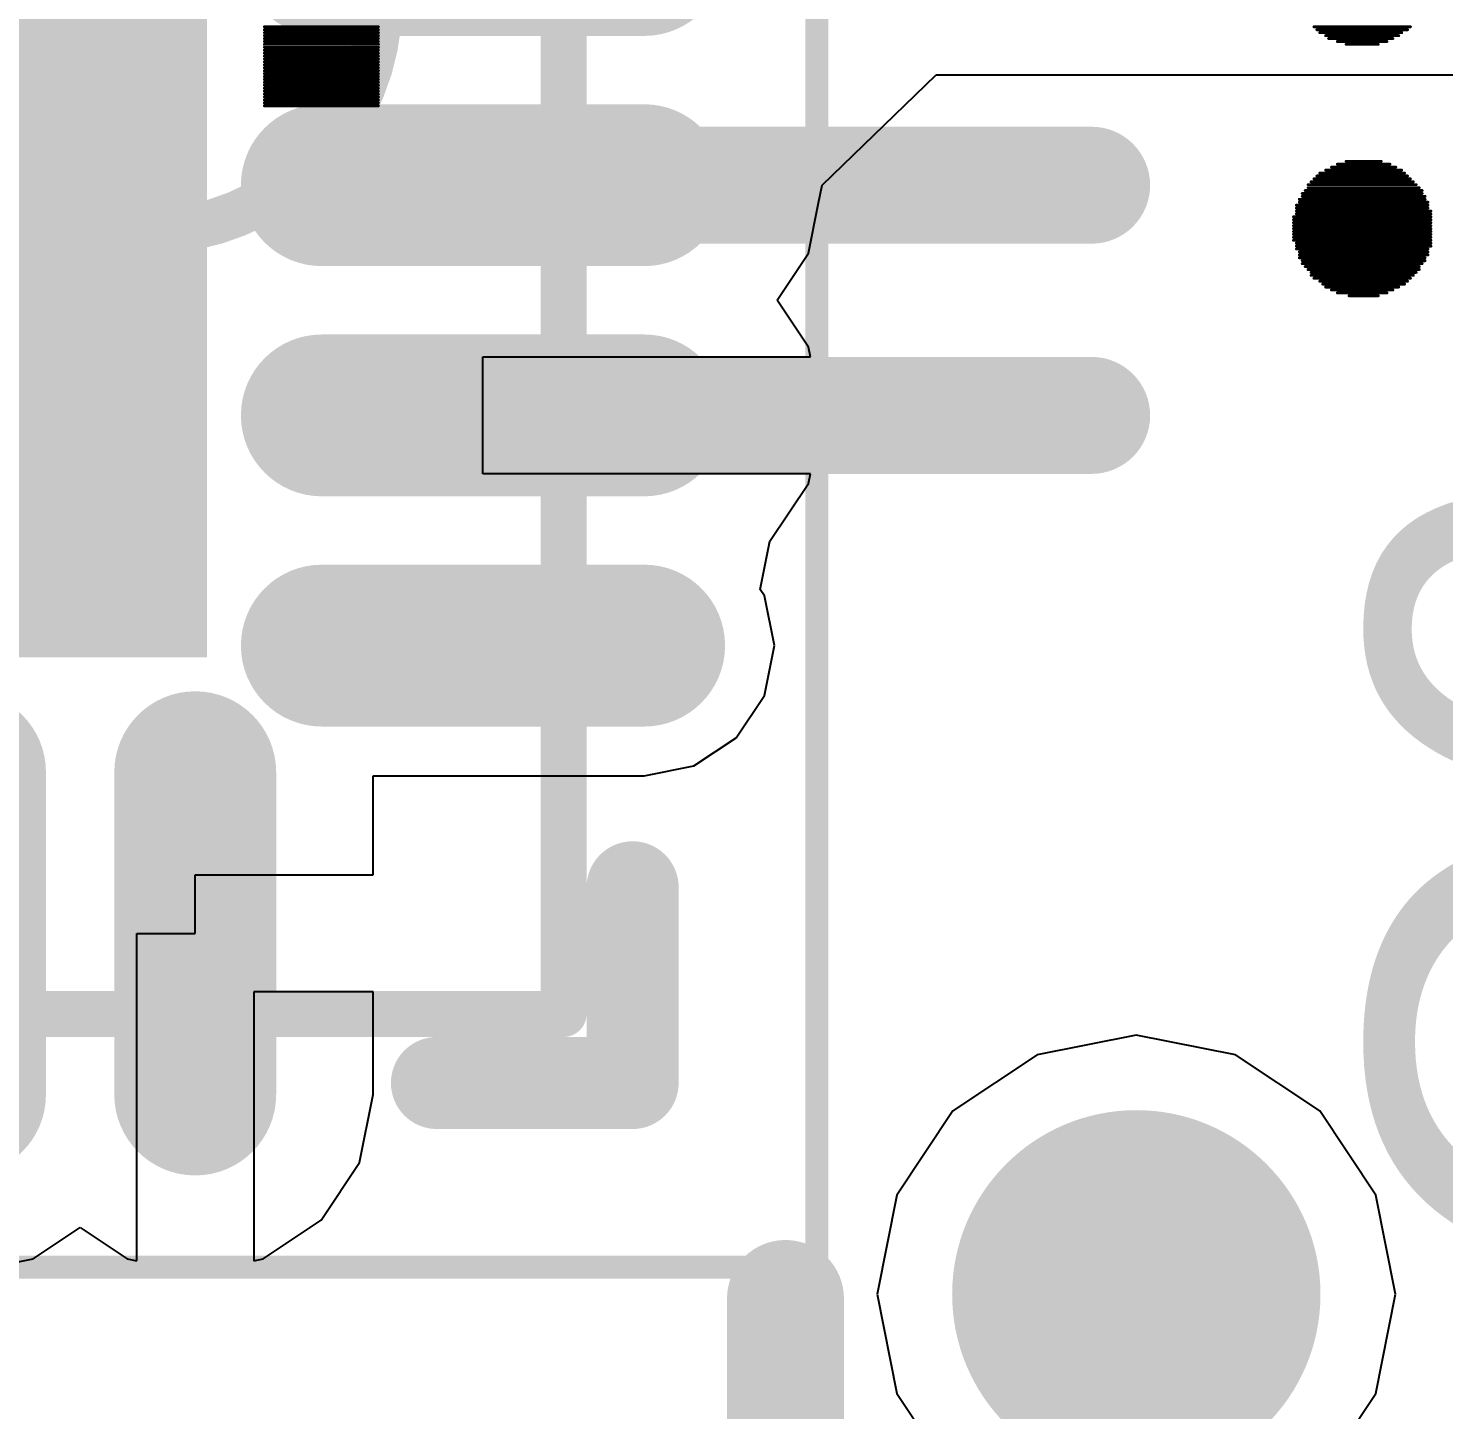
# Model space of a CAD drawing. Header units: inches. Extents: x 0 to 5455, y -5 to 5444.
# Drawn here: x 13.595 to 16.67, y 27.435 to 30.436 of the extents above; entities that cross this region are included whole.
import ezdxf

# ---------------------------------------------------------------- set-up
doc = ezdxf.new("R2010")
doc.units = ezdxf.units.IN
for name, color, linetype in [('Bottom Layer', 5, 'Continuous'), ('Bottom Overlay', 54, 'Continuous'), ('PCBD Notes', 76, 'Continuous'), ('Top 3D Body', 56, 'Continuous'), ('Top Courtyard', 56, 'Continuous'), ('Top Layer', 1, 'Continuous'), ('Top Overlay', 2, 'Continuous'), ('Top Paste', 8, 'Continuous'), ('Top Solder', 216, 'Continuous'), ('Via Holes', 16, 'Continuous')]:
    doc.layers.add(name, color=color, linetype=linetype)
doc.styles.add('Arial', font='', dxfattribs={"height": 0.2})
doc.styles.get('Arial').set_extended_font_data('Arial')

# ---------------------------------------------------------------- blocks, each defined once
blk = doc.blocks.new('FIDUCIAL_IPC_7351A_31')
at = {"layer": 'PCBD Notes'}
blk.add_lwpolyline([(5, 0, 0.254, 0.254, 1), (-5, 0, 0.254, 0.254, 1)], format="xyseb", close=True, dxfattribs=at)
blk = doc.blocks.new('5394DE47_A0E8_4329_8464_7791B7C19310_33')
at = {"layer": 'Bottom Overlay'}
for points in [[(5.4371, -0.9242, 0.00635, 0.00635, 0), (5.2593, -0.9242, 0.00635, 0.00635, 0)], [(5.4308, -0.9178, 0.00635, 0.00635, 0), (5.272, -0.9178, 0.00635, 0.00635, 0)], [(5.4181, -0.9115, 0.00635, 0.00635, 0), (5.2847, -0.9115, 0.00635, 0.00635, 0)], [(5.4054, -0.9051, 0.00635, 0.00635, 0), (5.2974, -0.9051, 0.00635, 0.00635, 0)], [(5.38, -0.8988, 0.00635, 0.00635, 0), (5.3165, -0.8988, 0.00635, 0.00635, 0)], [(5.4689, -0.9559, 0.00635, 0.00635, 0), (5.2276, -0.9559, 0.00635, 0.00635, 0)], [(5.4625, -0.9496, 0.00635, 0.00635, 0), (5.2339, -0.9496, 0.00635, 0.00635, 0)], [(5.4625, -0.9432, 0.00635, 0.00635, 0), (5.2403, -0.9432, 0.00635, 0.00635, 0)], [(5.4562, -0.9369, 0.00635, 0.00635, 0), (5.2466, -0.9369, 0.00635, 0.00635, 0)], [(5.4435, -0.9305, 0.00635, 0.00635, 0), (5.253, -0.9305, 0.00635, 0.00635, 0)], [(5.4816, -0.975, 0.00635, 0.00635, 0), (5.2149, -0.975, 0.00635, 0.00635, 0)], [(5.4879, -0.9813, 0.00635, 0.00635, 0), (5.2149, -0.9813, 0.00635, 0.00635, 0)], [(5.4816, -0.9686, 0.00635, 0.00635, 0), (5.2212, -0.9686, 0.00635, 0.00635, 0)], [(5.4752, -0.9623, 0.00635, 0.00635, 0), (5.2276, -0.9623, 0.00635, 0.00635, 0)], [(5.4943, -1.0067, 0.00635, 0.00635, 0), (5.2022, -1.0067, 0.00635, 0.00635, 0)], [(5.4943, -1.0131, 0.00635, 0.00635, 0), (5.2022, -1.0131, 0.00635, 0.00635, 0)], [(5.4879, -0.9877, 0.00635, 0.00635, 0), (5.2085, -0.9877, 0.00635, 0.00635, 0)], [(5.4879, -0.994, 0.00635, 0.00635, 0), (5.2085, -0.994, 0.00635, 0.00635, 0)], [(5.4943, -1.0004, 0.00635, 0.00635, 0), (5.2085, -1.0004, 0.00635, 0.00635, 0)], [(5.5006, -1.0194, 0.00635, 0.00635, 0), (5.2022, -1.0194, 0.00635, 0.00635, 0)], [(5.5006, -1.0258, 0.00635, 0.00635, 0), (5.2022, -1.0258, 0.00635, 0.00635, 0)], [(5.5006, -1.0321, 0.00635, 0.00635, 0), (5.2022, -1.0321, 0.00635, 0.00635, 0)], [(5.5006, -1.0385, 0.00635, 0.00635, 0), (5.2022, -1.0385, 0.00635, 0.00635, 0)], [(5.5006, -1.0448, 0.00635, 0.00635, 0), (5.2022, -1.0448, 0.00635, 0.00635, 0)], [(5.5006, -1.0512, 0.00635, 0.00635, 0), (5.2022, -1.0512, 0.00635, 0.00635, 0)], [(5.5006, -1.0575, 0.00635, 0.00635, 0), (5.2022, -1.0575, 0.00635, 0.00635, 0)], [(5.5006, -1.0639, 0.00635, 0.00635, 0), (5.2022, -1.0639, 0.00635, 0.00635, 0)], [(5.5006, -1.0702, 0.00635, 0.00635, 0), (5.2022, -1.0702, 0.00635, 0.00635, 0)], [(5.4943, -1.0766, 0.00635, 0.00635, 0), (5.2022, -1.0766, 0.00635, 0.00635, 0)], [(5.4943, -1.0829, 0.00635, 0.00635, 0), (5.2022, -1.0829, 0.00635, 0.00635, 0)], [(5.4943, -1.0893, 0.00635, 0.00635, 0), (5.2085, -1.0893, 0.00635, 0.00635, 0)], [(5.4943, -1.0956, 0.00635, 0.00635, 0), (5.2085, -1.0956, 0.00635, 0.00635, 0)], [(5.4879, -1.102, 0.00635, 0.00635, 0), (5.2085, -1.102, 0.00635, 0.00635, 0)], [(5.4879, -1.1083, 0.00635, 0.00635, 0), (5.2149, -1.1083, 0.00635, 0.00635, 0)], [(5.4816, -1.1147, 0.00635, 0.00635, 0), (5.2149, -1.1147, 0.00635, 0.00635, 0)], [(5.4816, -1.121, 0.00635, 0.00635, 0), (5.2212, -1.121, 0.00635, 0.00635, 0)], [(5.4752, -1.1274, 0.00635, 0.00635, 0), (5.2212, -1.1274, 0.00635, 0.00635, 0)], [(5.4689, -1.1337, 0.00635, 0.00635, 0), (5.2276, -1.1337, 0.00635, 0.00635, 0)], [(5.4689, -1.1401, 0.00635, 0.00635, 0), (5.2339, -1.1401, 0.00635, 0.00635, 0)], [(5.4625, -1.1464, 0.00635, 0.00635, 0), (5.2403, -1.1464, 0.00635, 0.00635, 0)], [(5.4562, -1.1528, 0.00635, 0.00635, 0), (5.2466, -1.1528, 0.00635, 0.00635, 0)], [(5.4498, -1.1591, 0.00635, 0.00635, 0), (5.253, -1.1591, 0.00635, 0.00635, 0)], [(5.4435, -1.1655, 0.00635, 0.00635, 0), (5.2593, -1.1655, 0.00635, 0.00635, 0)], [(5.4308, -1.1718, 0.00635, 0.00635, 0), (5.2657, -1.1718, 0.00635, 0.00635, 0)], [(5.4181, -1.1782, 0.00635, 0.00635, 0), (5.2784, -1.1782, 0.00635, 0.00635, 0)], [(5.4054, -1.1845, 0.00635, 0.00635, 0), (5.2911, -1.1845, 0.00635, 0.00635, 0)], [(5.3863, -1.1909, 0.00635, 0.00635, 0), (5.3101, -1.1909, 0.00635, 0.00635, 0)], [(7.7358, -1.3115, 0.00635, 0.00635, 0), (7.4882, -1.3115, 0.00635, 0.00635, 0)], [(7.7358, -1.3179, 0.00635, 0.00635, 0), (7.4882, -1.3179, 0.00635, 0.00635, 0)], [(7.7358, -1.3242, 0.00635, 0.00635, 0), (7.4882, -1.3242, 0.00635, 0.00635, 0)], [(7.7358, -1.3306, 0.00635, 0.00635, 0), (7.4882, -1.3306, 0.00635, 0.00635, 0)], [(7.7358, -1.3369, 0.00635, 0.00635, 0), (7.4882, -1.3369, 0.00635, 0.00635, 0)], [(7.7358, -1.3433, 0.00635, 0.00635, 0), (7.4882, -1.3433, 0.00635, 0.00635, 0)], [(7.7358, -1.3496, 0.00635, 0.00635, 0), (7.4882, -1.3496, 0.00635, 0.00635, 0)], [(7.7358, -1.356, 0.00635, 0.00635, 0), (7.4882, -1.356, 0.00635, 0.00635, 0)], [(7.7358, -1.3623, 0.00635, 0.00635, 0), (7.4882, -1.3623, 0.00635, 0.00635, 0)], [(7.7358, -1.3687, 0.00635, 0.00635, 0), (7.4882, -1.3687, 0.00635, 0.00635, 0)], [(7.7358, -1.375, 0.00635, 0.00635, 0), (7.4882, -1.375, 0.00635, 0.00635, 0)], [(7.7358, -1.3814, 0.00635, 0.00635, 0), (7.4882, -1.3814, 0.00635, 0.00635, 0)], [(7.7358, -1.3877, 0.00635, 0.00635, 0), (7.4882, -1.3877, 0.00635, 0.00635, 0)], [(7.7358, -1.3941, 0.00635, 0.00635, 0), (7.4882, -1.3941, 0.00635, 0.00635, 0)], [(7.7358, -1.4004, 0.00635, 0.00635, 0), (7.4882, -1.4004, 0.00635, 0.00635, 0)], [(7.7358, -1.4068, 0.00635, 0.00635, 0), (7.4882, -1.4068, 0.00635, 0.00635, 0)], [(7.7358, -1.4131, 0.00635, 0.00635, 0), (7.4882, -1.4131, 0.00635, 0.00635, 0)], [(5.3863, -1.4449, 0.00635, 0.00635, 0), (5.3165, -1.4449, 0.00635, 0.00635, 0)], [(7.7358, -1.4195, 0.00635, 0.00635, 0), (7.4882, -1.4195, 0.00635, 0.00635, 0)], [(7.7358, -1.4258, 0.00635, 0.00635, 0), (7.4882, -1.4258, 0.00635, 0.00635, 0)], [(7.7358, -1.4322, 0.00635, 0.00635, 0), (7.4882, -1.4322, 0.00635, 0.00635, 0)], [(7.7358, -1.4385, 0.00635, 0.00635, 0), (7.4882, -1.4385, 0.00635, 0.00635, 0)], [(7.7358, -1.4449, 0.00635, 0.00635, 0), (7.4882, -1.4449, 0.00635, 0.00635, 0)], [(5.4498, -1.4766, 0.00635, 0.00635, 0), (5.253, -1.4766, 0.00635, 0.00635, 0)], [(5.4435, -1.4703, 0.00635, 0.00635, 0), (5.2657, -1.4703, 0.00635, 0.00635, 0)], [(5.4308, -1.4639, 0.00635, 0.00635, 0), (5.272, -1.4639, 0.00635, 0.00635, 0)], [(5.4244, -1.4576, 0.00635, 0.00635, 0), (5.2847, -1.4576, 0.00635, 0.00635, 0)], [(5.4054, -1.4512, 0.00635, 0.00635, 0), (5.2974, -1.4512, 0.00635, 0.00635, 0)], [(7.7358, -1.4512, 0.00635, 0.00635, 0), (7.4882, -1.4512, 0.00635, 0.00635, 0)], [(7.7358, -1.4576, 0.00635, 0.00635, 0), (7.4882, -1.4576, 0.00635, 0.00635, 0)], [(7.7358, -1.4639, 0.00635, 0.00635, 0), (7.4882, -1.4639, 0.00635, 0.00635, 0)], [(7.7358, -1.4703, 0.00635, 0.00635, 0), (7.4882, -1.4703, 0.00635, 0.00635, 0)], [(7.7358, -1.4766, 0.00635, 0.00635, 0), (7.4882, -1.4766, 0.00635, 0.00635, 0)], [(5.4562, -1.483, 0.00635, 0.00635, 0), (5.2466, -1.483, 0.00635, 0.00635, 0)], [(7.7358, -1.483, 0.00635, 0.00635, 0), (7.4882, -1.483, 0.00635, 0.00635, 0)]]:
    blk.add_lwpolyline(points, format="xyseb", dxfattribs=at)
for points in [[(5.2578, -0.9242, 0.00317, 0.00317, 1), (5.2609, -0.9242, 0.00317, 0.00317, 1)], [(5.2705, -0.9178, 0.00317, 0.00317, 1), (5.2736, -0.9178, 0.00317, 0.00317, 1)], [(5.2832, -0.9115, 0.00317, 0.00317, 1), (5.2863, -0.9115, 0.00317, 0.00317, 1)], [(5.2959, -0.9051, 0.00317, 0.00317, 1), (5.299, -0.9051, 0.00317, 0.00317, 1)], [(5.3149, -0.8988, 0.00317, 0.00317, 1), (5.3181, -0.8988, 0.00317, 0.00317, 1)], [(5.3784, -0.8988, 0.00317, 0.00317, 1), (5.3816, -0.8988, 0.00317, 0.00317, 1)], [(5.4038, -0.9051, 0.00317, 0.00317, 1), (5.407, -0.9051, 0.00317, 0.00317, 1)], [(5.4165, -0.9115, 0.00317, 0.00317, 1), (5.4197, -0.9115, 0.00317, 0.00317, 1)], [(5.4292, -0.9178, 0.00317, 0.00317, 1), (5.4324, -0.9178, 0.00317, 0.00317, 1)], [(5.4356, -0.9242, 0.00317, 0.00317, 1), (5.4387, -0.9242, 0.00317, 0.00317, 1)], [(5.226, -0.9559, 0.00317, 0.00317, 1), (5.2292, -0.9559, 0.00317, 0.00317, 1)], [(5.2324, -0.9496, 0.00317, 0.00317, 1), (5.2355, -0.9496, 0.00317, 0.00317, 1)], [(5.2387, -0.9432, 0.00317, 0.00317, 1), (5.2419, -0.9432, 0.00317, 0.00317, 1)], [(5.2451, -0.9369, 0.00317, 0.00317, 1), (5.2482, -0.9369, 0.00317, 0.00317, 1)], [(5.2514, -0.9305, 0.00317, 0.00317, 1), (5.2546, -0.9305, 0.00317, 0.00317, 1)], [(5.4419, -0.9305, 0.00317, 0.00317, 1), (5.4451, -0.9305, 0.00317, 0.00317, 1)], [(5.4546, -0.9369, 0.00317, 0.00317, 1), (5.4578, -0.9369, 0.00317, 0.00317, 1)], [(5.461, -0.9432, 0.00317, 0.00317, 1), (5.4641, -0.9432, 0.00317, 0.00317, 1)], [(5.461, -0.9496, 0.00317, 0.00317, 1), (5.4641, -0.9496, 0.00317, 0.00317, 1)], [(5.4673, -0.9559, 0.00317, 0.00317, 1), (5.4705, -0.9559, 0.00317, 0.00317, 1)], [(5.2133, -0.975, 0.00317, 0.00317, 1), (5.2165, -0.975, 0.00317, 0.00317, 1)], [(5.2133, -0.9813, 0.00317, 0.00317, 1), (5.2165, -0.9813, 0.00317, 0.00317, 1)], [(5.2197, -0.9686, 0.00317, 0.00317, 1), (5.2228, -0.9686, 0.00317, 0.00317, 1)], [(5.226, -0.9623, 0.00317, 0.00317, 1), (5.2292, -0.9623, 0.00317, 0.00317, 1)], [(5.4737, -0.9623, 0.00317, 0.00317, 1), (5.4768, -0.9623, 0.00317, 0.00317, 1)], [(5.48, -0.9686, 0.00317, 0.00317, 1), (5.4832, -0.9686, 0.00317, 0.00317, 1)], [(5.48, -0.975, 0.00317, 0.00317, 1), (5.4832, -0.975, 0.00317, 0.00317, 1)], [(5.4864, -0.9813, 0.00317, 0.00317, 1), (5.4895, -0.9813, 0.00317, 0.00317, 1)], [(5.2006, -1.0067, 0.00317, 0.00317, 1), (5.2038, -1.0067, 0.00317, 0.00317, 1)], [(5.2006, -1.0131, 0.00317, 0.00317, 1), (5.2038, -1.0131, 0.00317, 0.00317, 1)], [(5.207, -0.9877, 0.00317, 0.00317, 1), (5.2101, -0.9877, 0.00317, 0.00317, 1)], [(5.207, -0.994, 0.00317, 0.00317, 1), (5.2101, -0.994, 0.00317, 0.00317, 1)], [(5.207, -1.0004, 0.00317, 0.00317, 1), (5.2101, -1.0004, 0.00317, 0.00317, 1)], [(5.4864, -0.9877, 0.00317, 0.00317, 1), (5.4895, -0.9877, 0.00317, 0.00317, 1)], [(5.4864, -0.994, 0.00317, 0.00317, 1), (5.4895, -0.994, 0.00317, 0.00317, 1)], [(5.4927, -1.0004, 0.00317, 0.00317, 1), (5.4959, -1.0004, 0.00317, 0.00317, 1)], [(5.4927, -1.0067, 0.00317, 0.00317, 1), (5.4959, -1.0067, 0.00317, 0.00317, 1)], [(5.4927, -1.0131, 0.00317, 0.00317, 1), (5.4959, -1.0131, 0.00317, 0.00317, 1)], [(5.2006, -1.0194, 0.00317, 0.00317, 1), (5.2038, -1.0194, 0.00317, 0.00317, 1)], [(5.2006, -1.0258, 0.00317, 0.00317, 1), (5.2038, -1.0258, 0.00317, 0.00317, 1)], [(5.2006, -1.0321, 0.00317, 0.00317, 1), (5.2038, -1.0321, 0.00317, 0.00317, 1)], [(5.2006, -1.0385, 0.00317, 0.00317, 1), (5.2038, -1.0385, 0.00317, 0.00317, 1)], [(5.2006, -1.0448, 0.00317, 0.00317, 1), (5.2038, -1.0448, 0.00317, 0.00317, 1)], [(5.4991, -1.0194, 0.00317, 0.00317, 1), (5.5022, -1.0194, 0.00317, 0.00317, 1)], [(5.4991, -1.0258, 0.00317, 0.00317, 1), (5.5022, -1.0258, 0.00317, 0.00317, 1)], [(5.4991, -1.0321, 0.00317, 0.00317, 1), (5.5022, -1.0321, 0.00317, 0.00317, 1)], [(5.4991, -1.0385, 0.00317, 0.00317, 1), (5.5022, -1.0385, 0.00317, 0.00317, 1)], [(5.4991, -1.0448, 0.00317, 0.00317, 1), (5.5022, -1.0448, 0.00317, 0.00317, 1)], [(5.2006, -1.0512, 0.00317, 0.00317, 1), (5.2038, -1.0512, 0.00317, 0.00317, 1)], [(5.2006, -1.0575, 0.00317, 0.00317, 1), (5.2038, -1.0575, 0.00317, 0.00317, 1)], [(5.2006, -1.0639, 0.00317, 0.00317, 1), (5.2038, -1.0639, 0.00317, 0.00317, 1)], [(5.2006, -1.0702, 0.00317, 0.00317, 1), (5.2038, -1.0702, 0.00317, 0.00317, 1)], [(5.2006, -1.0766, 0.00317, 0.00317, 1), (5.2038, -1.0766, 0.00317, 0.00317, 1)], [(5.4927, -1.0766, 0.00317, 0.00317, 1), (5.4959, -1.0766, 0.00317, 0.00317, 1)], [(5.4991, -1.0512, 0.00317, 0.00317, 1), (5.5022, -1.0512, 0.00317, 0.00317, 1)], [(5.4991, -1.0575, 0.00317, 0.00317, 1), (5.5022, -1.0575, 0.00317, 0.00317, 1)], [(5.4991, -1.0639, 0.00317, 0.00317, 1), (5.5022, -1.0639, 0.00317, 0.00317, 1)], [(5.4991, -1.0702, 0.00317, 0.00317, 1), (5.5022, -1.0702, 0.00317, 0.00317, 1)], [(5.2006, -1.0829, 0.00317, 0.00317, 1), (5.2038, -1.0829, 0.00317, 0.00317, 1)], [(5.207, -1.0893, 0.00317, 0.00317, 1), (5.2101, -1.0893, 0.00317, 0.00317, 1)], [(5.207, -1.0956, 0.00317, 0.00317, 1), (5.2101, -1.0956, 0.00317, 0.00317, 1)], [(5.207, -1.102, 0.00317, 0.00317, 1), (5.2101, -1.102, 0.00317, 0.00317, 1)], [(5.2133, -1.1083, 0.00317, 0.00317, 1), (5.2165, -1.1083, 0.00317, 0.00317, 1)], [(5.4864, -1.102, 0.00317, 0.00317, 1), (5.4895, -1.102, 0.00317, 0.00317, 1)], [(5.4864, -1.1083, 0.00317, 0.00317, 1), (5.4895, -1.1083, 0.00317, 0.00317, 1)], [(5.4927, -1.0829, 0.00317, 0.00317, 1), (5.4959, -1.0829, 0.00317, 0.00317, 1)], [(5.4927, -1.0893, 0.00317, 0.00317, 1), (5.4959, -1.0893, 0.00317, 0.00317, 1)], [(5.4927, -1.0956, 0.00317, 0.00317, 1), (5.4959, -1.0956, 0.00317, 0.00317, 1)], [(5.2133, -1.1147, 0.00317, 0.00317, 1), (5.2165, -1.1147, 0.00317, 0.00317, 1)], [(5.2197, -1.121, 0.00317, 0.00317, 1), (5.2228, -1.121, 0.00317, 0.00317, 1)], [(5.2197, -1.1274, 0.00317, 0.00317, 1), (5.2228, -1.1274, 0.00317, 0.00317, 1)], [(5.226, -1.1337, 0.00317, 0.00317, 1), (5.2292, -1.1337, 0.00317, 0.00317, 1)], [(5.2324, -1.1401, 0.00317, 0.00317, 1), (5.2355, -1.1401, 0.00317, 0.00317, 1)], [(5.4673, -1.1337, 0.00317, 0.00317, 1), (5.4705, -1.1337, 0.00317, 0.00317, 1)], [(5.4673, -1.1401, 0.00317, 0.00317, 1), (5.4705, -1.1401, 0.00317, 0.00317, 1)], [(5.4737, -1.1274, 0.00317, 0.00317, 1), (5.4768, -1.1274, 0.00317, 0.00317, 1)], [(5.48, -1.1147, 0.00317, 0.00317, 1), (5.4832, -1.1147, 0.00317, 0.00317, 1)], [(5.48, -1.121, 0.00317, 0.00317, 1), (5.4832, -1.121, 0.00317, 0.00317, 1)], [(5.2387, -1.1464, 0.00317, 0.00317, 1), (5.2419, -1.1464, 0.00317, 0.00317, 1)], [(5.2451, -1.1528, 0.00317, 0.00317, 1), (5.2482, -1.1528, 0.00317, 0.00317, 1)], [(5.2514, -1.1591, 0.00317, 0.00317, 1), (5.2546, -1.1591, 0.00317, 0.00317, 1)], [(5.2578, -1.1655, 0.00317, 0.00317, 1), (5.2609, -1.1655, 0.00317, 0.00317, 1)], [(5.4419, -1.1655, 0.00317, 0.00317, 1), (5.4451, -1.1655, 0.00317, 0.00317, 1)], [(5.4483, -1.1591, 0.00317, 0.00317, 1), (5.4514, -1.1591, 0.00317, 0.00317, 1)], [(5.4546, -1.1528, 0.00317, 0.00317, 1), (5.4578, -1.1528, 0.00317, 0.00317, 1)], [(5.461, -1.1464, 0.00317, 0.00317, 1), (5.4641, -1.1464, 0.00317, 0.00317, 1)], [(5.2641, -1.1718, 0.00317, 0.00317, 1), (5.2673, -1.1718, 0.00317, 0.00317, 1)], [(5.2768, -1.1782, 0.00317, 0.00317, 1), (5.28, -1.1782, 0.00317, 0.00317, 1)], [(5.2895, -1.1845, 0.00317, 0.00317, 1), (5.2927, -1.1845, 0.00317, 0.00317, 1)], [(5.3086, -1.1909, 0.00317, 0.00317, 1), (5.3117, -1.1909, 0.00317, 0.00317, 1)], [(5.3848, -1.1909, 0.00317, 0.00317, 1), (5.3879, -1.1909, 0.00317, 0.00317, 1)], [(5.4038, -1.1845, 0.00317, 0.00317, 1), (5.407, -1.1845, 0.00317, 0.00317, 1)], [(5.4165, -1.1782, 0.00317, 0.00317, 1), (5.4197, -1.1782, 0.00317, 0.00317, 1)], [(5.4292, -1.1718, 0.00317, 0.00317, 1), (5.4324, -1.1718, 0.00317, 0.00317, 1)], [(7.4866, -1.3115, 0.00317, 0.00317, 1), (7.4898, -1.3115, 0.00317, 0.00317, 1)], [(7.4866, -1.3179, 0.00317, 0.00317, 1), (7.4898, -1.3179, 0.00317, 0.00317, 1)], [(7.4866, -1.3242, 0.00317, 0.00317, 1), (7.4898, -1.3242, 0.00317, 0.00317, 1)], [(7.7343, -1.3115, 0.00317, 0.00317, 1), (7.7374, -1.3115, 0.00317, 0.00317, 1)], [(7.7343, -1.3179, 0.00317, 0.00317, 1), (7.7374, -1.3179, 0.00317, 0.00317, 1)], [(7.7343, -1.3242, 0.00317, 0.00317, 1), (7.7374, -1.3242, 0.00317, 0.00317, 1)], [(7.4866, -1.3306, 0.00317, 0.00317, 1), (7.4898, -1.3306, 0.00317, 0.00317, 1)], [(7.4866, -1.3369, 0.00317, 0.00317, 1), (7.4898, -1.3369, 0.00317, 0.00317, 1)], [(7.4866, -1.3433, 0.00317, 0.00317, 1), (7.4898, -1.3433, 0.00317, 0.00317, 1)], [(7.4866, -1.3496, 0.00317, 0.00317, 1), (7.4898, -1.3496, 0.00317, 0.00317, 1)], [(7.7343, -1.3306, 0.00317, 0.00317, 1), (7.7374, -1.3306, 0.00317, 0.00317, 1)], [(7.7343, -1.3369, 0.00317, 0.00317, 1), (7.7374, -1.3369, 0.00317, 0.00317, 1)], [(7.7343, -1.3433, 0.00317, 0.00317, 1), (7.7374, -1.3433, 0.00317, 0.00317, 1)], [(7.7343, -1.3496, 0.00317, 0.00317, 1), (7.7374, -1.3496, 0.00317, 0.00317, 1)], [(7.4866, -1.356, 0.00317, 0.00317, 1), (7.4898, -1.356, 0.00317, 0.00317, 1)], [(7.4866, -1.3623, 0.00317, 0.00317, 1), (7.4898, -1.3623, 0.00317, 0.00317, 1)], [(7.4866, -1.3687, 0.00317, 0.00317, 1), (7.4898, -1.3687, 0.00317, 0.00317, 1)], [(7.4866, -1.375, 0.00317, 0.00317, 1), (7.4898, -1.375, 0.00317, 0.00317, 1)], [(7.4866, -1.3814, 0.00317, 0.00317, 1), (7.4898, -1.3814, 0.00317, 0.00317, 1)], [(7.7343, -1.356, 0.00317, 0.00317, 1), (7.7374, -1.356, 0.00317, 0.00317, 1)], [(7.7343, -1.3623, 0.00317, 0.00317, 1), (7.7374, -1.3623, 0.00317, 0.00317, 1)], [(7.7343, -1.3687, 0.00317, 0.00317, 1), (7.7374, -1.3687, 0.00317, 0.00317, 1)], [(7.7343, -1.375, 0.00317, 0.00317, 1), (7.7374, -1.375, 0.00317, 0.00317, 1)], [(7.7343, -1.3814, 0.00317, 0.00317, 1), (7.7374, -1.3814, 0.00317, 0.00317, 1)], [(7.4866, -1.3877, 0.00317, 0.00317, 1), (7.4898, -1.3877, 0.00317, 0.00317, 1)], [(7.4866, -1.3941, 0.00317, 0.00317, 1), (7.4898, -1.3941, 0.00317, 0.00317, 1)], [(7.4866, -1.4004, 0.00317, 0.00317, 1), (7.4898, -1.4004, 0.00317, 0.00317, 1)], [(7.4866, -1.4068, 0.00317, 0.00317, 1), (7.4898, -1.4068, 0.00317, 0.00317, 1)], [(7.4866, -1.4131, 0.00317, 0.00317, 1), (7.4898, -1.4131, 0.00317, 0.00317, 1)], [(7.7343, -1.3877, 0.00317, 0.00317, 1), (7.7374, -1.3877, 0.00317, 0.00317, 1)], [(7.7343, -1.3941, 0.00317, 0.00317, 1), (7.7374, -1.3941, 0.00317, 0.00317, 1)], [(7.7343, -1.4004, 0.00317, 0.00317, 1), (7.7374, -1.4004, 0.00317, 0.00317, 1)], [(7.7343, -1.4068, 0.00317, 0.00317, 1), (7.7374, -1.4068, 0.00317, 0.00317, 1)], [(7.7343, -1.4131, 0.00317, 0.00317, 1), (7.7374, -1.4131, 0.00317, 0.00317, 1)], [(5.3149, -1.4449, 0.00317, 0.00317, 1), (5.3181, -1.4449, 0.00317, 0.00317, 1)], [(5.3848, -1.4449, 0.00317, 0.00317, 1), (5.3879, -1.4449, 0.00317, 0.00317, 1)], [(7.4866, -1.4195, 0.00317, 0.00317, 1), (7.4898, -1.4195, 0.00317, 0.00317, 1)], [(7.4866, -1.4258, 0.00317, 0.00317, 1), (7.4898, -1.4258, 0.00317, 0.00317, 1)], [(7.4866, -1.4322, 0.00317, 0.00317, 1), (7.4898, -1.4322, 0.00317, 0.00317, 1)], [(7.4866, -1.4385, 0.00317, 0.00317, 1), (7.4898, -1.4385, 0.00317, 0.00317, 1)], [(7.4866, -1.4449, 0.00317, 0.00317, 1), (7.4898, -1.4449, 0.00317, 0.00317, 1)], [(7.7343, -1.4195, 0.00317, 0.00317, 1), (7.7374, -1.4195, 0.00317, 0.00317, 1)], [(7.7343, -1.4258, 0.00317, 0.00317, 1), (7.7374, -1.4258, 0.00317, 0.00317, 1)], [(7.7343, -1.4322, 0.00317, 0.00317, 1), (7.7374, -1.4322, 0.00317, 0.00317, 1)], [(7.7343, -1.4385, 0.00317, 0.00317, 1), (7.7374, -1.4385, 0.00317, 0.00317, 1)], [(7.7343, -1.4449, 0.00317, 0.00317, 1), (7.7374, -1.4449, 0.00317, 0.00317, 1)], [(5.2514, -1.4766, 0.00317, 0.00317, 1), (5.2546, -1.4766, 0.00317, 0.00317, 1)], [(5.2641, -1.4703, 0.00317, 0.00317, 1), (5.2673, -1.4703, 0.00317, 0.00317, 1)], [(5.2705, -1.4639, 0.00317, 0.00317, 1), (5.2736, -1.4639, 0.00317, 0.00317, 1)], [(5.2832, -1.4576, 0.00317, 0.00317, 1), (5.2863, -1.4576, 0.00317, 0.00317, 1)], [(5.2959, -1.4512, 0.00317, 0.00317, 1), (5.299, -1.4512, 0.00317, 0.00317, 1)], [(5.4038, -1.4512, 0.00317, 0.00317, 1), (5.407, -1.4512, 0.00317, 0.00317, 1)], [(5.4229, -1.4576, 0.00317, 0.00317, 1), (5.426, -1.4576, 0.00317, 0.00317, 1)], [(5.4292, -1.4639, 0.00317, 0.00317, 1), (5.4324, -1.4639, 0.00317, 0.00317, 1)], [(5.4419, -1.4703, 0.00317, 0.00317, 1), (5.4451, -1.4703, 0.00317, 0.00317, 1)], [(5.4483, -1.4766, 0.00317, 0.00317, 1), (5.4514, -1.4766, 0.00317, 0.00317, 1)], [(7.4866, -1.4512, 0.00317, 0.00317, 1), (7.4898, -1.4512, 0.00317, 0.00317, 1)], [(7.4866, -1.4576, 0.00317, 0.00317, 1), (7.4898, -1.4576, 0.00317, 0.00317, 1)], [(7.4866, -1.4639, 0.00317, 0.00317, 1), (7.4898, -1.4639, 0.00317, 0.00317, 1)], [(7.4866, -1.4703, 0.00317, 0.00317, 1), (7.4898, -1.4703, 0.00317, 0.00317, 1)], [(7.4866, -1.4766, 0.00317, 0.00317, 1), (7.4898, -1.4766, 0.00317, 0.00317, 1)], [(7.7343, -1.4512, 0.00317, 0.00317, 1), (7.7374, -1.4512, 0.00317, 0.00317, 1)], [(7.7343, -1.4576, 0.00317, 0.00317, 1), (7.7374, -1.4576, 0.00317, 0.00317, 1)], [(7.7343, -1.4639, 0.00317, 0.00317, 1), (7.7374, -1.4639, 0.00317, 0.00317, 1)], [(7.7343, -1.4703, 0.00317, 0.00317, 1), (7.7374, -1.4703, 0.00317, 0.00317, 1)], [(7.7343, -1.4766, 0.00317, 0.00317, 1), (7.7374, -1.4766, 0.00317, 0.00317, 1)], [(5.2451, -1.483, 0.00317, 0.00317, 1), (5.2482, -1.483, 0.00317, 0.00317, 1)], [(5.4546, -1.483, 0.00317, 0.00317, 1), (5.4578, -1.483, 0.00317, 0.00317, 1)], [(7.4866, -1.483, 0.00317, 0.00317, 1), (7.4898, -1.483, 0.00317, 0.00317, 1)], [(7.7343, -1.483, 0.00317, 0.00317, 1), (7.7374, -1.483, 0.00317, 0.00317, 1)]]:
    blk.add_lwpolyline(points, format="xyseb", close=True, dxfattribs=at)
blk = doc.blocks.new('1C9CA8C2_7F7E_4E2B_A488_6DD37E6BADEA_36')
at = {"layer": 'Top Layer'}
h = blk.add_hatch(color=1, dxfattribs=at)
edge = h.paths.add_edge_path()
edge.add_arc((-0.25, 1.025), 0.125, 180, 360)
edge.add_line((-0.125, 1.025), (-0.125, 1.725))
edge.add_arc((-0.25, 1.725), 0.125, 0, 180)
edge.add_line((-0.375, 1.725), (-0.375, 1.025))
h = blk.add_hatch(color=1, dxfattribs=at)
edge = h.paths.add_edge_path()
edge.add_arc((0.25, 1.025), 0.125, 180, 360)
edge.add_line((0.375, 1.025), (0.375, 1.725))
edge.add_arc((0.25, 1.725), 0.125, 0, 180)
edge.add_line((0.125, 1.725), (0.125, 1.025))
h = blk.add_hatch(color=1, dxfattribs=at)
edge = h.paths.add_edge_path()
edge.add_arc((0.75, 1.025), 0.125, 180, 360)
edge.add_line((0.875, 1.025), (0.875, 1.725))
edge.add_arc((0.75, 1.725), 0.125, 0, 180)
edge.add_line((0.625, 1.725), (0.625, 1.025))
h = blk.add_hatch(color=1, dxfattribs=at)
edge = h.paths.add_edge_path()
edge.add_arc((1.725, 0.75), 0.125, 270, 450)
edge.add_line((1.725, 0.875), (1.025, 0.875))
edge.add_arc((1.025, 0.75), 0.125, 90, 270)
edge.add_line((1.025, 0.625), (1.725, 0.625))
blk.add_hatch(color=1, dxfattribs=at).paths.add_polyline_path([(-0.725, 0.725), (0.725, 0.725), (0.725, -0.725), (-0.725, -0.725)])
at = {"layer": 'Top Paste'}
h = blk.add_hatch(color=8, dxfattribs=at)
edge = h.paths.add_edge_path()
edge.add_arc((-0.25, 1.025), 0.125, 180, 360)
edge.add_line((-0.125, 1.025), (-0.125, 1.725))
edge.add_arc((-0.25, 1.725), 0.125, 0, 180)
edge.add_line((-0.375, 1.725), (-0.375, 1.025))
h = blk.add_hatch(color=8, dxfattribs=at)
edge = h.paths.add_edge_path()
edge.add_arc((0.25, 1.025), 0.125, 180, 360)
edge.add_line((0.375, 1.025), (0.375, 1.725))
edge.add_arc((0.25, 1.725), 0.125, 0, 180)
edge.add_line((0.125, 1.725), (0.125, 1.025))
h = blk.add_hatch(color=8, dxfattribs=at)
edge = h.paths.add_edge_path()
edge.add_arc((0.75, 1.025), 0.125, 180, 360)
edge.add_line((0.875, 1.025), (0.875, 1.725))
edge.add_arc((0.75, 1.725), 0.125, 0, 180)
edge.add_line((0.625, 1.725), (0.625, 1.025))
h = blk.add_hatch(color=8, dxfattribs=at)
edge = h.paths.add_edge_path()
edge.add_arc((1.725, 0.75), 0.125, 270, 450)
edge.add_line((1.725, 0.875), (1.025, 0.875))
edge.add_arc((1.025, 0.75), 0.125, 90, 270)
edge.add_line((1.025, 0.625), (1.725, 0.625))
blk.add_hatch(color=8, dxfattribs=at).paths.add_polyline_path([(-0.725, 0.725), (0.725, 0.725), (0.725, -0.725), (-0.725, -0.725)])
at = {"layer": 'Top Solder'}
h = blk.add_hatch(color=216, dxfattribs=at)
edge = h.paths.add_edge_path()
edge.add_arc((-0.75, 1.025), 0.1758, 180, 360)
edge.add_line((-0.5742, 1.025), (-0.5742, 1.725))
edge.add_arc((-0.75, 1.725), 0.1758, 0, 180)
edge.add_line((-0.9258, 1.725), (-0.9258, 1.025))
h = blk.add_hatch(color=216, dxfattribs=at)
edge = h.paths.add_edge_path()
edge.add_arc((-0.25, 1.025), 0.1758, 180, 360)
edge.add_line((-0.0742, 1.025), (-0.0742, 1.725))
edge.add_arc((-0.25, 1.725), 0.1758, 0, 180)
edge.add_line((-0.4258, 1.725), (-0.4258, 1.025))
h = blk.add_hatch(color=216, dxfattribs=at)
edge = h.paths.add_edge_path()
edge.add_arc((0.25, 1.025), 0.1758, 180, 360)
edge.add_line((0.4258, 1.025), (0.4258, 1.725))
edge.add_arc((0.25, 1.725), 0.1758, 0, 180)
edge.add_line((0.0742, 1.725), (0.0742, 1.025))
h = blk.add_hatch(color=216, dxfattribs=at)
edge = h.paths.add_edge_path()
edge.add_arc((0.75, 1.025), 0.1758, 180, 360)
edge.add_line((0.9258, 1.025), (0.9258, 1.725))
edge.add_arc((0.75, 1.725), 0.1758, 0, 180)
edge.add_line((0.5742, 1.725), (0.5742, 1.025))
h = blk.add_hatch(color=216, dxfattribs=at)
edge = h.paths.add_edge_path()
edge.add_arc((1.725, 0.75), 0.1758, 270, 450)
edge.add_line((1.725, 0.9258), (1.025, 0.9258))
edge.add_arc((1.025, 0.75), 0.1758, 90, 270)
edge.add_line((1.025, 0.5742), (1.725, 0.5742))
blk.add_hatch(color=216, dxfattribs=at).paths.add_polyline_path([(-0.7758, 0.7758), (0.7758, 0.7758), (0.7758, -0.7758), (-0.7758, -0.7758)])
h = blk.add_hatch(color=216, dxfattribs=at)
edge = h.paths.add_edge_path()
edge.add_arc((1.725, 0.25), 0.1758, 270, 450)
edge.add_line((1.725, 0.4258), (1.025, 0.4258))
edge.add_arc((1.025, 0.25), 0.1758, 90, 270)
edge.add_line((1.025, 0.0742), (1.725, 0.0742))
at = {"layer": 'Top 3D Body'}
for points in [[(1.55, 1.55, 0.1, 0.1, 0), (-1.55, 1.55, 0.1, 0.1, 0)], [(1.55, -1.55, 0.1, 0.1, 0), (1.55, 1.55, 0.1, 0.1, 0)]]:
    blk.add_lwpolyline(points, format="xyseb", dxfattribs=at)
for points in [[(1.525, 1.55, 0.05, 0.05, 1), (1.575, 1.55, 0.05, 0.05, 1)], [(1.525, 1.55, 0.05, 0.05, 1), (1.575, 1.55, 0.05, 0.05, 1)], [(-0.15, 0.65, 0.1, 0.1, 1), (-1.15, 0.65, 0.1, 0.1, 1)], [(-0.175, 0.65, 0.05, 0.05, 1), (-0.125, 0.65, 0.05, 0.05, 1)]]:
    blk.add_lwpolyline(points, format="xyseb", close=True, dxfattribs=at)
at = {"layer": 'Top Courtyard'}
for points in [[(2.1, 2.1, 0.05, 0.05, 0), (-2.1, 2.1, 0.05, 0.05, 0)], [(2.1, -2.1, 0.05, 0.05, 0), (2.1, 2.1, 0.05, 0.05, 0)], [(0, -0.5, 0.1, 0.1, 0), (0, 0.5, 0.1, 0.1, 0)]]:
    blk.add_lwpolyline(points, format="xyseb", dxfattribs=at)
for points in [[(2.0875, 2.1, 0.025, 0.025, 1), (2.1125, 2.1, 0.025, 0.025, 1)], [(2.0875, 2.1, 0.025, 0.025, 1), (2.1125, 2.1, 0.025, 0.025, 1)], [(-0.025, 0.5, 0.05, 0.05, 1), (0.025, 0.5, 0.05, 0.05, 1)]]:
    blk.add_lwpolyline(points, format="xyseb", close=True, dxfattribs=at)
at = {"layer": 'Top Overlay'}
for points in [[(1.7, 1.7, 0.2, 0.2, 0), (1.275, 1.7, 0.2, 0.2, 0)], [(1.7, 1.275, 0.2, 0.2, 0), (1.7, 1.7, 0.2, 0.2, 0)]]:
    blk.add_lwpolyline(points, format="xyseb", dxfattribs=at)
for points in [[(1.225, 1.7, 0.1, 0.1, 1), (1.325, 1.7, 0.1, 0.1, 1)], [(1.65, 1.7, 0.1, 0.1, 1), (1.75, 1.7, 0.1, 0.1, 1)], [(1.65, 1.7, 0.1, 0.1, 1), (1.75, 1.7, 0.1, 0.1, 1)], [(1.65, 1.275, 0.1, 0.1, 1), (1.75, 1.275, 0.1, 0.1, 1)]]:
    blk.add_lwpolyline(points, format="xyseb", close=True, dxfattribs=at)

msp = doc.modelspace()

# ---------------------------------------------------------------- hatches: boundary and pattern name
at = {"layer": 'Bottom Layer'}
h = msp.add_hatch(color=5, dxfattribs=at)
edge = h.paths.add_edge_path()
edge.add_arc((16.002, 27.686), 0.4, 0, 360)
at = {"layer": 'Top Layer'}
h = msp.add_hatch(color=1, dxfattribs=at)
edge = h.paths.add_edge_path()
edge.add_arc((16.002, 27.686), 0.4, 0, 360)
at = {"layer": 'Via Holes'}
h = msp.add_hatch(color=7, dxfattribs=at)
edge = h.paths.add_edge_path()
edge.add_arc((16.002, 27.686), 0.2, 0, 360)

# ---------------------------------------------------------------- linework, layer by layer
at = {"layer": 'Bottom Layer'}
for p, q in [((16.002, 28.2492), (15.7865, 28.2063)), ((16.2175, 28.2063), (16.002, 28.2492)), ((15.7865, 28.2063), (15.6037, 28.0843)), ((16.4003, 28.0843), (16.2175, 28.2063)), ((15.6037, 28.0843), (15.4817, 27.9015)), ((16.5223, 27.9015), (16.4003, 28.0843)), ((15.4817, 27.9015), (15.4388, 27.686)), ((16.5652, 27.686), (16.5223, 27.9015)), ((15.4388, 27.686), (15.4817, 27.4705)), ((16.5223, 27.4705), (16.5652, 27.686)), ((15.4817, 27.4705), (15.6003, 27.2929)), ((16.4037, 27.2929), (16.5223, 27.4705))]:
    msp.add_line(p, q, dxfattribs=at)
msp.add_lwpolyline([(16.002, 26.924, 0.254, 0.254, 0), (16.002, 27.686, 0.254, 0.254, 0)], format="xyseb", dxfattribs=at)
msp.add_lwpolyline([(15.9385, 27.686, 0.127, 0.127, 1), (16.0655, 27.686, 0.127, 0.127, 1)], format="xyseb", close=True, dxfattribs=at)
at = {"layer": 'Top Layer'}
for p, q in [((15.3194, 30.095), (15.5671, 30.335)), ((15.5671, 30.335), (17.3599, 30.335)), ((15.3112, 30.0534), (15.3194, 30.095)), ((15.29, 29.9471), (15.3112, 30.0534)), ((15.2218, 29.845), (15.29, 29.9471)), ((15.29, 29.7429), (15.2218, 29.845)), ((15.2942, 29.722), (15.29, 29.7429)), ((14.583, 29.468), (14.583, 29.722)), ((14.583, 29.722), (15.2942, 29.722)), ((15.2942, 29.468), (14.583, 29.468)), ((15.29, 29.4471), (15.2942, 29.468)), ((15.2062, 29.3218), (15.29, 29.4471)), ((15.1853, 29.2167), (15.2062, 29.3218)), ((15.1943, 29.2032), (15.1853, 29.2167)), ((15.2158, 29.095), (15.1943, 29.2032)), ((15.1943, 28.9868), (15.2158, 29.095)), ((15.133, 28.895), (15.1943, 28.9868)), ((15.0412, 28.8337), (15.133, 28.895)), ((14.3444, 28.597), (14.3444, 28.8122)), ((14.3444, 28.8122), (14.933, 28.8122)), ((14.933, 28.8122), (15.0412, 28.8337)), ((13.958, 28.47), (13.958, 28.597)), ((13.958, 28.597), (14.3444, 28.597)), ((13.831, 27.7588), (13.831, 28.47)), ((13.831, 28.47), (13.958, 28.47)), ((14.3444, 28.343), (14.085, 28.343)), ((14.085, 28.343), (14.085, 27.7588)), ((14.3444, 28.12), (14.3444, 28.343)), ((14.315, 27.9721), (14.3444, 28.12)), ((14.2312, 27.8468), (14.315, 27.9721)), ((13.6059, 27.763), (13.708, 27.8312)), ((13.708, 27.8312), (13.8101, 27.763)), ((14.1059, 27.763), (14.2312, 27.8468)), ((13.458, 27.7336), (13.6059, 27.763)), ((13.8101, 27.763), (13.831, 27.7588)), ((14.085, 27.7588), (14.1059, 27.763))]:
    msp.add_line(p, q, dxfattribs=at)
for points in [[(14.583, 30.095, 0.254, 0.254, 0), (15.905, 30.095, 0.254, 0.254, 0)], [(14.583, 29.595, 0.254, 0.254, 0), (15.905, 29.595, 0.254, 0.254, 0)], [(15.24, 26.583, 0.254, 0.254, 0), (15.24, 27.677, 0.254, 0.254, 0)]]:
    msp.add_lwpolyline(points, format="xyseb", dxfattribs=at)
for points in [[(14.5195, 30.095, 0.127, 0.127, 1), (14.6465, 30.095, 0.127, 0.127, 1)], [(15.8415, 30.095, 0.127, 0.127, 1), (15.9685, 30.095, 0.127, 0.127, 1)], [(14.5195, 29.595, 0.127, 0.127, 1), (14.6465, 29.595, 0.127, 0.127, 1)], [(15.8415, 29.595, 0.127, 0.127, 1), (15.9685, 29.595, 0.127, 0.127, 1)], [(15.1765, 27.677, 0.127, 0.127, 1), (15.3035, 27.677, 0.127, 0.127, 1)]]:
    msp.add_lwpolyline(points, format="xyseb", close=True, dxfattribs=at)

# ---------------------------------------------------------------- block references
msp.add_blockref('FIDUCIAL_IPC_7351A_31', (21, 34))
for name, p, rotation in [('5394DE47_A0E8_4329_8464_7791B7C19310_33', (21.844, 28.956), 180), ('1C9CA8C2_7F7E_4E2B_A488_6DD37E6BADEA_36', (13.208, 29.845), 270)]:
    msp.add_blockref(name, p, dxfattribs=dict(rotation=rotation))

# ---------------------------------------------------------------- texts
at = {"layer": 'Top Overlay', "style": 'Arial'}
msp.add_text('C6', height=1.016, rotation=90, dxfattribs=at).set_placement((17.526, 27.686))

doc.saveas('drawing.dxf')
